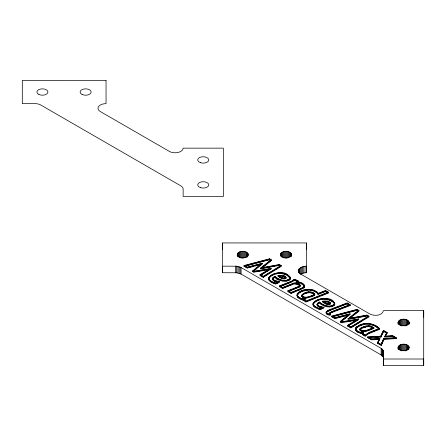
<?xml version="1.0" encoding="UTF-8"?>
<svg xmlns="http://www.w3.org/2000/svg" width="446" height="446" viewBox="0 0 446 446"><rect width="100%" height="100%" fill="white"/><g stroke="black" fill="none" stroke-linecap="round" stroke-linejoin="round"><path stroke-width="0.67" d="M383.493 351.649L383.493 358.21L383.097 356.778L381.135 354.932L241.091 274.078L236.664 272.779L222.654 272.718L222.654 266.15L236.664 266.212L241.091 267.516L381.135 348.365L382.612 349.541L383.393 350.918L383.493 365.575L423.7 365.575L423.7 359.008L383.493 359.008L383.493 365.575M222.654 249.509L222.654 242.942L306.402 242.947L306.402 272.723L303.748 272.985L300.403 274.273L300.409 267.706L303.748 266.418L306.402 266.156L306.402 272.723M235.404 272.718L235.404 266.156M236.664 272.779L236.664 266.212M237.227 255.859C236.581 250.206 247.028 249.76 248.288 254.549C247.023 258.931 238.493 258.931 237.227 254.549M237.311 255.965L237.311 253.991M237.562 256.082L237.562 253.456M237.891 272.946L237.891 266.379M237.969 256.89L237.969 252.954M238.521 257.091L238.521 252.497M239.056 273.225L239.056 266.658M239.207 257.359L239.207 252.101M239.993 257.693L239.993 251.784M240.132 273.604L240.132 267.043M240.868 258.117L240.868 251.55M241.091 274.078L241.091 267.516M241.799 251.405L241.799 257.972L243.717 257.972L243.717 251.405M242.758 257.922L242.758 251.354M244.648 257.459L244.648 251.55M245.523 257.693L245.523 251.784M246.309 257.359L246.315 252.101M246.995 257.091L246.995 252.497M247.547 256.89L247.547 252.954M247.954 256.082L247.954 253.456M248.205 255.307L248.205 253.997M280.54 255.965C279.447 250.028 291.333 249.671 291.428 255.106C289.487 258.959 280.768 258.836 280.54 253.997M280.785 256.088L280.785 253.456M281.192 256.238L281.192 252.954M281.744 257.097L281.749 252.497M282.43 257.359L282.43 252.107M283.216 257.699L283.216 251.789M284.091 258.117L284.091 251.55M285.022 251.41L285.022 257.972L286.94 257.972L286.94 251.41M285.981 257.927L285.981 251.36M287.871 258.117L287.871 251.55M288.746 257.699L288.746 251.789M289.538 257.359L289.538 252.107M290.218 256.439L290.218 252.497M290.77 256.896L290.77 252.954M291.177 256.088L291.177 253.462M291.428 256.417L291.428 253.997M298.374 272.512L298.564 269.769L300.409 267.706M298.564 272.394L298.564 269.769M298.971 272.963L298.971 269.022M299.595 273.582L299.595 268.33M301.39 273.738L301.39 267.171M302.511 273.303L302.511 266.736M303.748 272.985L303.748 266.418M305.053 272.79L305.053 266.223M306.402 249.515L306.402 242.947M381.135 354.932L381.135 348.365M381.954 355.484L381.954 348.917M382.612 356.103L382.612 349.541M383.097 356.778L383.097 350.21M383.393 357.486L383.393 350.918M398.066 348.716C397.419 343.063 407.861 342.617 409.121 347.406C407.861 351.788 399.326 351.788 398.066 347.401M398.066 323.763C397.28 317.63 409.907 317.63 409.121 323.763M398.15 349.268L398.15 346.849M398.15 324.32L398.15 321.895M398.401 348.939L398.401 346.313M398.401 323.986L398.401 321.36M398.808 349.748L398.808 345.806M398.808 324.136L398.808 320.852M399.36 349.948L399.36 345.349M399.36 324.995L399.36 320.401M400.04 350.21L400.04 344.959M400.04 325.257L400.04 320.005M400.831 350.55L400.831 344.641M400.831 325.597L400.831 319.687M401.701 350.969L401.707 344.407M401.701 326.02L401.701 319.453M402.632 350.829L402.638 344.262M402.632 325.875L402.632 319.308M403.597 350.779L403.597 344.212M403.591 325.825L403.597 319.258M404.555 350.829L404.555 344.262M404.555 325.875L404.555 319.308M405.486 350.969L405.486 344.407M405.486 326.02L405.486 319.453M406.356 350.55L406.362 344.641M406.356 325.597L406.356 319.687M407.148 350.21L407.148 344.959M407.148 325.262L407.148 320.005M407.828 349.948L407.828 345.355M407.828 324.995L407.828 320.401M408.385 349.748L408.385 345.806M408.38 324.142L408.38 320.858M408.792 348.281L408.792 346.313M408.787 323.986L408.787 321.36M409.038 324.32L409.038 321.895M409.038 348.822L409.038 346.849M423.7 317.229L423.7 310.667L383.488 310.661C381.988 316.136 373.993 316.158 369.762 313.945L300.715 274.084L298.675 272.082L298.374 270.538M409.121 322.452C407.9 326.823 399.309 326.84 398.066 322.452M297.46 280.735L296.099 281.889L296.099 282.547L297.46 281.387L297.46 280.735L294.444 279.53L294.444 280.188L291.745 282.05L279.999 286.683L279.999 286.025L282.608 287.531L294.053 282.998L296.824 283.227L298.954 284.007L299.79 284.626L299.74 285.936L297.744 284.403L294.165 283.89L282.563 288.49L279.374 286.65L279.374 285.992L282.563 287.832L294.165 283.232L297.744 283.745L299.433 284.738L299.74 285.278L298.971 286.299L287.77 290.842L287.77 291.5L291.065 293.401L302.717 288.651L304.178 287.508L304.066 285.161L304.211 286.354L304.211 285.696M304.178 287.508L304.523 286.929C305.131 283.071 299.679 281.978 296.785 281.721L296.785 282.379M304.523 286.929L304.618 285.691M272.997 278.672L274.58 280.467L279.486 281.655L279.486 282.312L275.773 284.03C257.186 278.861 280.149 267.745 287.748 274.814C297.253 282.608 277.418 282.887 274.937 277.261L274.937 276.609L273.292 277.769L272.997 279.33L273.292 277.769M268.62 278.901L268.804 277.345M269.022 278.248L269.2 277.401L269.022 278.901L269.601 280.534L269.022 278.248L269.022 278.901M317.429 304.323L319.013 306.118L323.919 307.305L323.919 307.963L320.206 309.68C297.844 302.405 334.193 291.127 334.651 304.874C330.425 308.883 323.116 306.564 319.369 302.918L319.369 302.26L317.725 303.425L317.429 304.98L317.87 305.895M313.053 304.551L313.237 303.001M313.454 303.899L313.633 303.051L313.594 305.393L313.454 303.899L313.454 304.557M355.356 328.713C360.357 321.254 373.793 322.112 379.613 328.585L379.613 329.243L368.552 333.703L365.146 336.173L362.832 334.734L362.732 333.725L363.206 332.822C360.346 332.699 356.142 331.941 355.356 328.713C355.351 332.426 360.273 333.379 363.206 333.48L363.206 332.822M355.356 329.371L355.507 328.016M355.757 329.377L355.902 328.066L355.875 330.023M296.969 295.481C297.499 290.675 304.161 289.911 308.013 289.398A9.929 5.731 0 0 1 314.424 290.396L317.563 292.336L318.21 294.042L317.201 292.448L314.196 290.591A9.533 5.503 0 0 0 308.041 289.632C300.704 288.49 290.82 297.995 303.04 299.617L303.04 298.959L300.532 298.391L297.521 296.361L297.521 297.014M297.37 294.828L297.538 294.098L297.488 296.211L297.37 294.828L297.37 295.486M299.963 285.892L297.432 287.308L288.4 290.876L288.4 291.533L299.266 287.118L299.963 286.549L300.152 285.262L299.79 284.626M299.963 286.549L300.152 285.262M314.285 294.633L314.318 293.869C311.007 290.842 304.702 291.823 302.031 295.23L302.031 295.888C304.702 292.481 311.007 291.494 314.318 294.527L314.285 295.285L314.285 294.633C310.678 295.798 305.716 299.026 302.221 295.921L302.031 295.23M314.653 295.425L314.714 293.814C311.23 290.524 304.428 291.528 301.619 295.213L301.842 296.668C305.532 300.007 310.823 296.729 314.653 295.425L314.804 294.276M289.833 278.494L288.774 279.458L288.774 280.116L289.833 279.151C289.599 270.761 271.876 271.385 268.804 278.003M289.833 279.151L289.995 277.969M290.218 279.224L290.402 277.981M334.199 305.426L334.428 303.62L334.054 302.444L334.266 304.808M334.651 304.874L334.751 303.007M278.165 282.43L275.338 281.755L273.069 280.344L272.584 279.341L272.913 277.68L275.031 276.241C278.41 279.72 284.214 281.649 288.774 279.458M272.584 279.341L272.913 277.68M322.112 307.991L318.723 306.943L317.502 306.001L317.017 304.992L317.346 303.33L319.464 301.897C323.004 305.538 330.096 307.985 334.266 304.15M317.017 304.992L317.346 303.988M317.429 304.98L317.725 303.425M329.655 312.841L329.46 314.084L329.655 312.841L332.019 311.492L349.658 304.741L347.083 303.252L327.648 310.884L326.478 312.245L326.667 313.577L326.478 312.245M329.873 313.427L330.581 312.49L332.264 311.676L350.288 304.774L350.288 305.432L332.264 312.334L330.581 313.148L329.873 314.079L329.873 313.427L330.592 314.988L328.752 314.96L327.119 314.363L326.288 313.666L326.065 312.233L327.353 310.728L329.393 309.725L347.139 302.957L350.288 304.774M359.883 329.137L360.167 328.507C363.975 325.859 370.08 324.292 373.854 327.816L373.854 328.473C369.762 329.622 364.298 333.508 360.145 330.425L359.883 329.137L360.145 330.425M359.883 329.795L360.167 328.507M360.296 329.142L360.535 328.613C364.075 326.193 369.701 324.61 373.28 327.76C369.461 328.791 364.404 332.471 360.519 329.666L360.535 328.613M395.201 338.135L392.491 336.568L384.658 337.087L384.658 336.429L392.491 335.91L395.741 337.789L383.794 338.347L381.018 344.345L377.807 342.495L379.903 338.564L371.646 338.938L368.468 337.104L380.912 336.451L383.699 330.837L386.754 332.599L386.754 333.257L383.699 331.49L383.699 330.837M381.018 345.003L383.794 338.347M381.224 345.455L384.112 338.564L396.645 337.979L396.645 338.637L384.112 339.222L381.224 345.455L377.349 343.214L379.345 338.826L371.49 339.177L367.576 336.914L367.576 337.572L371.49 339.83L379.345 339.478L377.349 343.214M326.478 312.902L326.801 311.553M385.561 336.212L387.212 332.538L383.499 330.391L380.605 336.234L367.576 336.914M380.605 336.892L383.499 330.391M370.587 338.982L368.468 337.761L380.912 337.109L383.699 331.49M363.167 335.024L363.144 333.742L363.73 332.616C360.892 332.532 356.61 331.941 355.757 328.719M378.102 342.589L379.903 338.564M384.658 336.429L386.754 332.599M384.959 336.54L387.212 332.538M288.4 290.876L291.11 292.442L302.438 287.826L304.127 286.226M304.523 286.271L303.81 287.408L303.81 286.75M269.2 278.059C273.811 272.043 286.237 271.837 289.995 278.622M313.237 303.659C317.658 296.947 329.455 296.991 334.433 303.018L334.433 302.36M313.633 303.709C318.316 297.789 328.83 297.906 334.054 303.102M297.538 294.75C299.812 291.483 304.317 290.647 308.041 290.29A9.533 5.503 0 0 1 314.196 291.249L317.201 293.106L318.009 294.405L325.508 291.455L328.011 292.899L328.011 292.242L325.508 290.798L318.009 293.747L318.009 294.405M355.507 328.669C360.948 321.789 373.19 322.285 379.067 328.518L379.067 329.176M355.902 328.724C361.611 322.765 372.756 322.993 378.632 328.769M274.937 276.609C278.683 280.255 285.992 282.574 290.218 278.566M334.651 304.222C330.425 308.225 323.116 305.911 319.369 302.26M277.947 275.572C279.999 277.117 283.572 279.458 285.998 277.574L285.34 276.559L283.182 275.472L279.759 275.299L277.947 275.572L277.947 276.23C279.999 277.774 283.572 280.116 285.998 278.232L285.998 277.574M329.784 303.442L329.934 302.845L329.443 302.349L327.459 301.345L323.066 301.362L327.515 303.559L329.784 303.442L329.784 304.094L329.377 304.267L329.377 303.609M322.38 301.223C324.426 302.773 328.005 305.109 330.43 303.23L329.772 302.21L327.615 301.128L324.192 300.95L322.38 301.223L322.38 301.881C324.426 303.431 328.005 305.766 330.43 303.888L330.43 303.23M298.38 293.206L297.616 293.942L297.616 293.284M287.77 290.842L291.065 292.743L300.888 288.846L304.178 286.85M357.614 326.667L355.936 327.988L355.936 327.331M294.444 279.53L291.745 281.393L279.999 286.025M365.146 336.173L365.146 335.515L368.552 333.05L379.613 328.585M296.785 281.721L298.017 280.673L294.332 279.207L291.494 281.209L279.374 285.992M297.192 282.028L298.017 281.331L298.017 280.673M269.824 269.501L253.841 272.199L252.681 271.53L252.681 270.878L261.272 263.787L247.19 267.41L244.001 265.571L244.001 266.229L247.19 268.068L261.272 264.445M253.205 270.85L262.432 263.235L262.432 263.893L253.205 271.508L253.205 270.85L253.952 271.285L271.157 268.375L271.157 269.033L260.525 275.438M252.681 271.53L254.292 270.204M340.265 321.438L341.419 322.107L357.408 319.408L357.408 320.066L341.419 322.765L340.265 322.096L340.265 321.438L348.856 314.352L334.773 317.976L331.584 316.136L331.584 316.794L334.773 318.634L348.856 315.01L341.335 321.209M340.783 322.073L340.783 321.415L350.015 313.8L350.015 314.458L341.296 321.65M299.584 286.46L292.793 289.515M273.292 278.427L274.937 277.261M317.719 303.681L319.464 302.55M317.725 304.083L319.369 302.918M280.283 266.006L279.313 265.442L260.425 268.877L260.425 268.219L270.861 259.906L269.451 259.093L244.692 265.643L244.692 266.301M244.001 265.571L269.535 258.814L271.391 259.884L261.462 267.79L279.425 264.523L281.331 265.621L281.331 266.279L263.246 277.34L259.962 275.444L259.962 274.786L269.824 268.843L253.841 271.542L252.681 270.878M262.51 267.215L265.125 265.136M268.776 262.226L270.861 260.564L270.861 259.906M261.986 268.029L271.391 260.542L271.391 259.884M367.181 317.563L368.351 316.85L366.891 316.008L348.003 319.442L348.003 318.784L358.445 310.472L357.029 309.658L332.276 316.208L334.862 317.703L350.015 313.8M331.584 316.136L357.118 309.379L358.969 310.449L349.045 318.349L367.002 315.088L368.909 316.186L368.909 316.844L350.824 327.899L347.546 326.009L347.546 325.351L357.408 319.408M350.093 317.781L351.136 316.944M352.702 315.701L357.921 311.542M349.569 318.595L358.969 311.107L358.969 310.449M326.801 312.206L329.639 310.567L347.083 303.91L349.658 305.393M360.167 329.165L360.992 328.535L360.992 327.877M360.535 329.271C363.958 326.94 369.282 325.368 372.889 328.111M302.505 294.739L303.302 294.154M293.362 280.74L292.286 281.471L292.286 280.813M314.636 301.948L315.445 301.407M365.982 334.985L367.705 333.898M263.246 277.34L263.246 276.682L281.331 265.621M264.406 276.291L263.235 277.005L261.066 275.751M266.156 275.215L267.327 274.502M269.077 273.431L270.834 272.355M272.004 271.642L273.169 270.928M274.926 269.858L276.676 268.787M277.847 268.068L280.183 266.641M350.824 327.899L350.824 327.247L368.909 316.186M351.403 327.213L360.167 321.85M361.338 321.137L362.503 320.423M364.259 319.347L366.01 318.277M271.157 268.375L260.525 274.786L263.235 276.347L280.768 265.626L279.313 264.785L260.425 268.219M261.127 274.747L265.186 272.3M266.346 271.597L267.505 270.9M348.109 326.004L348.109 325.346L358.74 318.94L358.74 319.598L348.7 325.647M347.546 326.009L349.285 324.961M350.445 324.259L351.604 323.562M352.769 322.859L357.408 320.066M299.439 292.498L301.44 291.5M358.116 326.422L359.125 325.92M328.88 310.633L326.433 312.105L326.433 311.447M272.021 275.182L273.236 274.591M315.846 301.134L319.626 299.601M368.273 333.536L369.444 332.972M269.601 279.876L271.397 281.354L275.728 283.093L278.521 281.805L274.29 280.629L273.069 279.687L272.584 278.683M268.62 278.243C269.089 281.538 273.125 282.463 275.773 283.372L279.486 281.655M278.521 282.463L275.728 283.751L275.728 283.093M317.017 304.334L317.502 305.343L318.723 306.285L322.597 307.428L322.597 308.08L322.954 308.114L322.954 307.456L320.161 308.749L318.098 308.114L314.776 306.285L313.594 304.735M313.053 303.893C313.521 307.194 317.558 308.119 320.206 309.022L323.919 307.305M320.719 309.145L322.397 308.37M285.351 278.443L283.082 278.56M329.393 310.383L331.211 309.647M328.011 292.242L306.017 301.05L303.436 299.556L305.711 298.664L305.711 299.322L304.005 299.991M302.806 299.522L305.973 301.351L328.635 292.275L328.635 292.927L305.973 302.009L302.806 300.18L302.806 299.522L304.323 298.926L304.323 299.584L302.806 300.18M306.664 301.446L315.077 298.079M316.37 297.56L319.604 296.267M320.897 295.748L323.484 294.711M325.424 293.931L328.011 292.899M332.019 312.15L334.779 311.046M282.608 288.188L285.786 286.929M287.057 286.427L291.511 284.66M289.655 290.753L291.539 290.012M294.929 291.584L291.11 293.1L291.11 292.442M296.835 290.831L300.013 289.571M314.653 294.767C310.823 296.072 305.532 299.35 301.842 296.01L301.619 295.213M312.211 296.111L313.767 295.492M281.287 285.892L290.859 282.117M318.21 293.39L325.558 290.497L328.635 292.275M319.436 293.563L324.944 291.394M379.067 328.518L369.444 332.315L365.079 335.147L363.144 333.742M370.085 332.716L378.425 329.432M360.145 329.767C364.298 332.855 369.762 328.964 373.854 327.816M369.004 330.079L373.28 328.418M337.366 310.065L349.012 305.644M332.421 309.162L347.139 303.615L347.139 302.957M301.964 291.316L303.012 290.943M359.627 325.675L361.795 324.928M366.445 330.915L368.396 330.319M363.813 327.269L366.422 326.65M244.001 266.229L254.75 263.38M256.099 263.029L269.535 259.472L269.535 258.814M245.361 266.123L269.451 259.75L270.393 260.291M333.597 316.259L356.443 310.21M332.276 316.866L357.029 310.31L358.445 311.13M262.432 263.235L247.279 267.137L244.692 265.643M247.937 267.622L253.869 266.095M255.184 265.755L259.143 264.74M334.862 318.355L336.836 317.847M338.157 317.507L342.11 316.493M343.426 316.153L347.378 315.132M348.7 314.792L350.015 314.458M306.82 292.816L305.9 293.033L305.9 292.375M303.536 290.759L307.439 290.112M362.96 324.682L364.12 324.432M275.717 273.85L276.76 273.654M263.458 268.079L264.79 267.84M266.123 267.594L272.105 266.507M273.437 266.268L274.769 266.022M276.096 265.783L279.425 265.18L279.425 264.523M348.003 318.784L366.891 315.35L368.351 316.192L350.818 326.912L348.109 325.346M349.709 318.884L351.041 318.645M352.373 318.405L355.696 317.797M357.029 317.558L363.011 316.47M364.343 316.225L365.675 315.985M255.937 271.603L257.264 271.38M258.585 271.157L259.912 270.934M261.233 270.711L262.555 270.488M263.881 270.265L265.203 270.042M266.524 269.813L267.851 269.59M340.783 321.415L341.536 321.845L358.74 318.94M342.857 322.28L341.536 322.503L341.536 321.845M346.826 321.611L348.153 321.388M349.474 321.165L350.801 320.936M352.123 320.713L353.444 320.49M307.478 297.655L304.445 297.777M278.633 275.706L283.026 275.689L285.011 276.693L285.579 277.535C283.439 278.962 280.439 276.994 278.633 275.706L278.633 276.364L279.408 276.949M278.633 276.364L283.026 276.347L285.011 277.351L285.579 278.192L285.501 277.189M323.066 302.02L327.459 302.003L329.934 303.497L329.934 302.845M364.94 331.233L361.907 331.161M330.826 306.603L327.966 306.636M396.645 337.979L392.636 335.671L385.227 336.161L385.227 336.819M386.576 336.724L389.943 336.501M321.717 299.21L323.389 299.099M326.065 312.233L326.288 313.008L327.91 314.073L330.592 314.33M369.634 337.466L371.005 337.393M375.119 337.176L379.234 336.964M384.458 338.977L389.771 338.726M394.415 338.508L395.741 338.447M375.772 339.406L379.903 339.222M305.711 298.664C302.762 299.049 299.06 298.352 297.488 295.559M303.04 298.959L304.323 298.926M324.504 299.093L326.177 299.177M322.597 307.428L322.954 307.456M296.099 281.889C299.272 282.056 303.442 282.993 304.618 286.343M296.099 282.547L300.911 283.505L304.066 285.819M328.869 314.737L329.694 314.659M282.112 275.99L283.182 276.13L283.182 275.472M281.978 280.718L283.533 280.986M282.279 273.621L283.333 273.811M360.323 332.906L361.717 333.156L361.717 332.504M321.293 307.584L322.224 307.768M298.313 282.524L299.283 282.731M326.667 312.919C327.041 313.638 330.67 315.082 329.46 313.427M296.824 283.885L297.961 284.202L297.961 283.55M371.323 324.521L373.397 325.123M311.447 292.721L312.685 293.083L312.685 292.425M273.666 283.115L275.215 283.595M318.617 308.927L320.161 309.407M282.541 278.393L279.793 277.245M327.515 304.217L325.887 303.709L325.887 303.051M284.364 274.067L285.368 274.39M328.295 299.556L330.296 300.208M323.411 305.371L324.889 305.95M295.559 280.35L298.017 281.331M294.444 280.188L297.46 281.387M274.58 281.125L276.86 281.933L276.86 281.275M371.262 326.834L373.854 328.473M327.42 314.201L328.128 314.536L328.128 313.878M374.021 325.418L375.276 326.009M315.043 291.355L316.292 291.952M359.03 332.493L357.82 331.902L357.82 331.244M271.397 282.006L273.097 282.836M330.77 300.437L333.898 302.377M277.54 278.979L278.979 279.72M347.663 303.916L350.288 305.432M269.997 259.739L271.391 260.542M358.043 310.572L357.118 310.031L357.118 309.379M368.909 316.844L367.002 315.74L367.002 315.088M385.093 331.969L387.212 333.19M393.21 336.658L394.927 337.644M259.962 274.786L263.246 276.682M347.546 325.351L350.824 327.247M365.146 335.515L362.732 333.725M377.349 342.556L381.224 344.797M245.211 266.596L246.248 267.193M288.4 291.533L289.487 292.158M348.649 326.316L349.731 326.94M364.014 335.186L365.079 335.805M379.412 344.078L380.483 344.697M375.839 326.366L378.085 327.81M320.719 303.782L321.973 304.635M276.286 278.126L277.122 278.694M314.776 306.943L315.829 307.662M288.177 275.784L290 277.362L290.402 278.639M298.954 284.665L300.152 285.919M318.249 306.19L319.013 306.776M330.068 314.564L330.592 314.988M363.73 332.616L363.144 334.4L363.479 334.879L363.479 334.221M296.969 294.823L297.092 295.603L298.586 297.61L298.586 296.952M285.998 278.232L285.34 276.559M314.804 294.934L313.828 293.624L313.828 292.972M330.43 303.888L330.319 302.767M334.751 303.659L334.834 304.289M423.7 310.667L423.7 365.575M392.636 335.671L392.636 336.323M392.491 335.91L392.491 336.568M384.112 338.564L384.112 339.222M380.912 336.451L380.912 337.109M371.49 339.177L371.49 339.83M371.061 326.377L371.061 327.035M369.974 325.875L369.974 326.528M369.879 326.098L369.879 326.756M368.602 329.862L368.602 330.519M368.541 325.781L368.547 326.673M366.891 315.35L366.891 316.008M365.491 326.405L365.491 327.063M365.346 326.188L365.346 326.846M365.04 330.798L365.04 331.456M363.769 330.921L363.769 331.573M363.217 333.993L363.217 334.651M362.832 334.082L362.832 334.734M362.659 330.893L362.659 331.545M361.723 330.715L361.723 331.372M361.634 332.733L361.634 333.385M361.288 328.033L361.288 328.691M361.238 330.224L361.238 330.882M360.953 330.391L360.953 331.049M360.519 329.666L360.519 330.324M360.167 332.465L360.167 333.123M358.801 332.025L358.801 332.683M357.536 331.411L357.536 332.069M357.029 309.658L357.029 310.31M356.962 326.801L356.962 327.459M356.895 330.631L356.895 331.283L356.254 330.659L356.254 330.001M356.638 326.662L356.638 327.319M356.571 330.765L356.571 331.423M356.298 327.431L356.298 328.089M355.875 329.365L355.886 330.759M355.479 329.416L355.479 330.073M347.083 303.252L347.083 303.91M341.419 322.107L341.419 322.765M334.773 317.976L334.773 318.634M334.428 303.62L334.428 304.278M334.355 303.046L334.355 303.704M333.491 305.276L333.491 305.934M332.276 305.833L332.276 306.491M330.938 306.173L330.938 306.831M330.581 312.49L330.581 313.148M330.096 303.598L330.096 304.25M330.034 312.936L330.034 313.594M329.772 302.21L329.772 302.867M329.644 314.385L329.644 315.043M329.555 303.821L329.555 304.479M329.477 306.302L329.477 306.954M329.443 302.349L329.443 303.007M328.919 303.927L328.919 304.585M328.752 314.302L328.752 314.96M328.524 301.741L328.524 302.399M327.91 314.073L327.91 314.731M327.615 301.128L327.615 301.786M327.459 301.345L327.459 302.003M327.119 313.705L327.119 314.363M326.288 313.008L326.288 313.666M325.658 303.241L325.658 303.899M325.558 290.497L325.558 291.154M325.508 290.798L325.508 291.455M321.142 307.143L321.142 307.801M320.206 309.022L320.206 309.68M319.771 306.753L319.771 307.405M318.773 302.578L318.773 303.23M318.723 306.285L318.723 306.943M318.466 302.421L318.466 303.079M314.714 293.814L314.714 294.466M314.391 293.379L314.397 294.923M314.04 293.496L314.04 294.154M313.661 305.622L313.661 306.279M313.538 293.133L313.538 293.791M313.198 304.785L313.198 305.438M312.462 292.621L312.462 293.278M311.916 295.849L311.916 296.506M311.308 292.281L311.308 292.938M310.076 292.113L310.076 292.771M308.755 292.113L308.755 292.771M308.71 291.879L308.71 292.537M307.4 292.269L307.4 292.927M306.162 297.454L306.162 298.106M306.084 292.582L306.084 293.239M305.973 301.351L305.973 302.009M305.198 297.454L305.198 298.112M304.456 285.1L304.456 285.758M304.311 297.343L304.311 297.995M303.72 296.919L303.72 297.571M303.575 287.425L303.575 288.083M303.503 297.114L303.503 297.772M303.068 296.612L303.068 297.27M302.773 296.768L302.773 297.426M302.221 295.921L302.221 296.579M301.842 296.01L301.842 296.668M301.775 298.781L301.775 299.439M300.755 298.196L300.755 298.853L299.584 298.285L299.584 297.627M300.532 298.391L300.532 299.049M299.773 282.179L299.773 282.836M299.595 282.39L299.595 283.048M299.433 284.738L299.433 285.395M299.266 286.46L299.266 287.118M299.299 297.789L299.299 298.446M298.708 292.688L298.708 293.34M298.664 284.174L298.664 284.827M298.257 297.086L298.257 297.744M298.212 282.095L298.212 282.747M297.978 293.384L297.978 294.037M297.889 296.261L297.889 296.919M297.744 283.745L297.744 284.403M297.142 294.042L297.142 294.695M297.092 295.603L297.092 296.261M296.69 283.444L296.69 284.102M295.553 283.043L295.553 283.701M295.497 283.277L295.497 283.929M294.165 283.232L294.165 283.89M294.053 282.998L294.053 283.656M292.57 280.974L292.57 281.632M291.065 292.743L291.065 293.401M290.324 277.351L290.324 278.009M290 276.71L290 277.362M289.922 277.395L289.922 278.048M289.772 279.112L289.772 279.77M289.621 276.793L289.621 277.445M289.426 278.99L289.426 279.648M289.058 279.625L289.058 280.278M287.843 280.177L287.843 280.835M287.637 279.976L287.637 280.634M286.505 280.523L286.505 281.175M286.393 280.294L286.393 280.952M285.886 277.117L285.886 277.769M285.663 277.942L285.663 278.599M285.122 278.17L285.122 278.822M285.044 280.645L285.044 281.303M285.011 276.693L285.011 277.351M285.033 280.411L285.033 281.069M284.487 278.276L284.487 278.934M284.353 275.912L284.353 276.565M284.091 276.085L284.091 276.743M283.026 275.689L283.026 276.347M282.608 287.531L282.563 288.49M279.497 276.749L279.497 277.401M279.313 264.785L279.313 265.442M276.71 281.493L276.71 282.151M275.773 283.372L275.773 284.03M275.338 281.097L275.338 281.755M275.031 276.241L275.031 276.899M274.34 276.921L274.34 277.579M274.29 280.629L274.29 281.287M274.034 276.765L274.034 277.423M269.451 259.093L269.451 259.75M269.161 279.084L269.161 279.742M269.228 279.971L269.228 280.629M268.765 279.129L268.765 279.787M253.841 271.542L253.841 272.199M247.19 267.41L247.19 268.068M222.654 242.942L222.654 272.718M310.282 290.106A9.929 5.731 0 0 1 311.899 290.329M312.941 290.563A9.929 5.731 0 0 1 313.945 290.876M106.048 80.431L22.3 80.425L22.3 103.634L35.056 103.634A8.045 4.644 0 0 1 40.742 104.994L180.781 185.843A8.039 4.644 0.1 0 1 183.139 189.126L183.139 196.491L223.346 196.491L223.346 148.144L183.133 148.144A8.039 4.644 0 0 1 178.171 152.437A8.039 4.644 0 0 1 169.408 151.428L100.361 111.567A8.039 4.644 0 0 1 98.622 106.505A8.039 4.644 0 0 1 106.048 103.639L106.048 80.431M200.471 162.701A5.53 3.194 0 0 0 208.767 159.936A5.53 3.194 0 0 0 200.477 157.165A5.53 3.194 0 0 0 200.471 162.701M82.081 94.48A5.53 3.194 0.1 0 0 91.073 92.59A5.53 3.194 0.1 0 0 83.731 89.033A5.53 3.194 0.1 0 0 82.081 94.48M200.477 187.649A5.53 3.189 0 0 0 208.773 184.884A5.53 3.189 0 0 0 200.483 182.124A5.53 3.189 0 0 0 200.477 187.649M38.852 94.474A5.53 3.194 0 0 0 47.85 92.584A5.53 3.194 0 0 0 40.514 89.033A5.53 3.194 0 0 0 38.852 94.474"/></g></svg>
